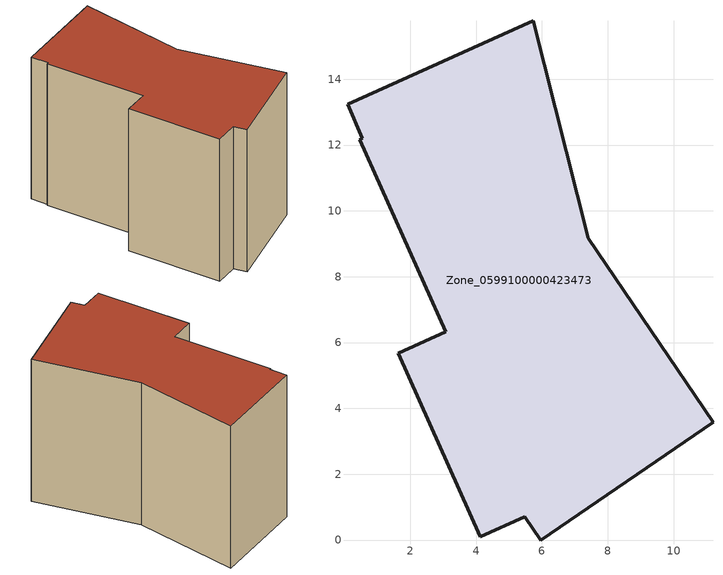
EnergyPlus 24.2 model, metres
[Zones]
Zone_0599100000423473
 floor ground (C_G): 0.46,12.17 0.55,12.21 0.09,13.24 5.74,15.77 7.41,9.16 11.2,3.58 5.97,0 5.48,0.7 4.13,0.1 1.63,5.67 3.08,6.32 z0
 wall outside (C_F): 3.08,6.32 1.63,5.67 4.13,0.1 5.48,0.7 5.97,0 11.2,3.58 7.41,9.16 5.74,15.77 0.09,13.24 0.55,12.21 0.46,12.17 3.08,6.32 z0:9.76
 roof outside (C_R): 0.55,12.21 0.46,12.17 3.08,6.32 1.63,5.67 4.13,0.1 5.48,0.7 5.97,0 11.2,3.58 7.41,9.16 5.74,15.77 0.09,13.24 z9.76
[BUILDING]
Pand.0599100000423473: North Axis=0; Terrain=City; Loads Convergence Tolerance Value=0.04; Temperature Convergence Tolerance Value=0.4; Solar Distribution=FullExterior; Maximum Number of Warmup Days=25; Minimum Number of Warmup Days=1
[Site:Location]
Rotterdam.The.Hague.AP_ZH_NLD Design_Conditions: Latitude=51.96; Longitude=4.45; Time Zone=1; Elevation=-4.5
[SITE:GROUNDTEMPERATURE:BUILDINGSURFACE]
18, 18, 18, 18, 18, 18, 18, 18, 18, 18, 18, 18
[MATERIAL] Thermal Absorptance=0.9; Solar Absorptance=0.7; Visible Absorptance=0.7
Name | Roughness | Thickness | Conductivity | Density | Specific Heat
G.TC.2006-2014 | MediumSmooth | 0.15 | 0.06 | 540 | 1210
F.TC.2006-2014 | Rough | 0.3 | 0.12 | 1920 | 840
R.TC.2006-2014 | MediumRough | 0.2 | 0.08 | 1500 | 1000
[CONSTRUCTION]
C_G: G.TC.2006-2014
C_F: F.TC.2006-2014
C_R: R.TC.2006-2014
[ZONE]
Zone_0599100000423473: Type=1; Multiplier=1; Ceiling Height=Autocalculate; Volume=Autocalculate; Floor Area=autocalculate; Part of Total Floor Area=Yes
[ZONEINFILTRATION:DESIGNFLOWRATE]
Infil_Zone_0599100000423473: Zone or ZoneList or Space or SpaceList=Zone_0599100000423473; Schedule=AlwaysOn; Design Flow Rate Calculation Method=Flow/Area; Flow Rate per Floor Area=0.0015; Constant Term Coefficient=1; Temperature Term Coefficient=0; Velocity Term Coefficient=0; Velocity Squared Term Coefficient=0
[HVACTEMPLATE:ZONE:IDEALLOADSAIRSYSTEM]
Zone_0599100000423473: Maximum Heating Supply Air Temperature=50; Minimum Cooling Supply Air Temperature=13; Maximum Heating Supply Air Humidity Ratio=0.0156; Minimum Cooling Supply Air Humidity Ratio=0.0077; Heating Limit=NoLimit; Cooling Limit=NoLimit; Dehumidification Control Type=ConstantSensibleHeatRatio; Cooling Sensible Heat Ratio=0.7; Dehumidification Setpoint=60; Humidification Control Type=None; Humidification Setpoint=30; Outdoor Air Method=None; Outdoor Air Flow Rate per Person=0.00944; Outdoor Air Flow Rate per Zone Floor Area=0; Outdoor Air Flow Rate per Zone=0; Demand Controlled Ventilation Type=None; Outdoor Air Economizer Type=NoEconomizer; Heat Recovery Type=None; Sensible Heat Recovery Effectiveness=0.7; Latent Heat Recovery Effectiveness=0.65
[ZONECONTROL:THERMOSTAT]
ThermostatControl_Zone_0599100000423473: Zone or ZoneList=Zone_0599100000423473; Control Type Schedule=DualSetpointControlType; Control 1=Thermostat_Zone_0599100000423473; Temperature Difference Between Cutout And Setpoint=0
[THERMOSTATSETPOINT:DUALSETPOINT]
Thermostat_Zone_0599100000423473: Heating Setpoint Temperature Schedule=HeatingSetpoint_Zone_0599100000423473; Cooling Setpoint Temperature Schedule=CoolingSetpoint_Zone_0599100000423473
[SCHEDULE:COMPACT]
HeatingSetpoint_Zone_0599100000423473: Through: 12/31, For: AllDays, Until: 24:00, 21
CoolingSetpoint_Zone_0599100000423473: Through: 12/31, For: AllDays, Until: 24:00, 24
DualSetpointControlType: Through: 12/31, For: AllDays, Until: 24:00, 4
AlwaysOn: Through: 12/31, For: AllDays, Until: 24:00, 1
